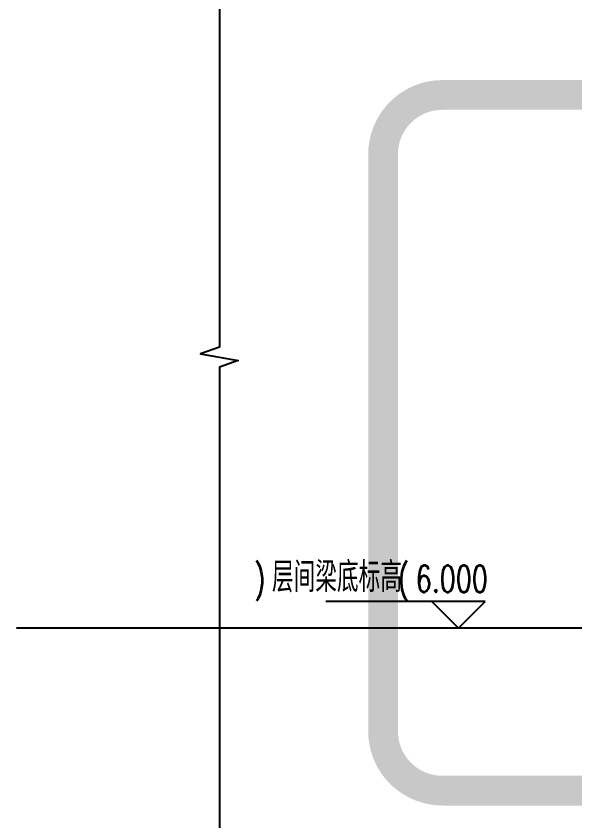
# Model space of a CAD drawing. Extents: x 220580 to 2027826, y -309201 to 71987.
# Drawn here: x 359054 to 360936, y -159927 to -157220 of the extents above; entities that cross this region are included whole.
import ezdxf

# ---------------------------------------------------------------- set-up
doc = ezdxf.new("R2010")
doc.units = 0
doc.linetypes.add('20剖面图$0$DOTE', pattern=[2.42, 2, -0.2, 0.02, -0.2])
doc.linetypes.add('DASH', pattern=[0.35, 0.25, -0.1])
for name, color, linetype in [('20剖面图$0$A-AXIS-DOTE', 14, '20剖面图$0$DOTE'), ('20剖面图$0$DIM_ELEV', 3, 'Continuous'), ('20剖面图$0$PUB_TEXT', 7, 'Continuous'), ('3符号', 173, 'Continuous'), ('3索引', 3, 'Continuous')]:
    doc.layers.add(name, color=color, linetype=linetype)
doc.styles.add('20剖面图$0$_TCH_DIM', font='SIMPLEX', dxfattribs={"bigfont": 'GBCBIG'})

msp = doc.modelspace()

# ---------------------------------------------------------------- linework, layer by layer
at = {"layer": '20剖面图$0$A-AXIS-DOTE'}
msp.add_line((362644.7, -159279.4), (359054.3, -159279.4), dxfattribs=at)
at = {"layer": '20剖面图$0$DIM_ELEV'}
for p, q in [((360633.9, -159189.4), (360097.5, -159189.4)), ((360543.9, -159279.4), (360453.9, -159189.4)), ((360543.9, -159279.4), (360633.9, -159189.4)), ((360844.2, -159279.4), (360453.9, -159279.4))]:
    msp.add_line(p, q, dxfattribs=at)
at = {"layer": '3符号'}
msp.add_lwpolyline([(359738.8, -149061), (359738.8, -158333.3), (359675.8, -158356.2), (359801.8, -158378.4), (359738.8, -158400.8), (359738.8, -167673)], dxfattribs=at)
at = {"layer": '3索引', "linetype": 'DASH', "ltscale": 1000, "const_width": 100, "elevation": 0}
msp.add_lwpolyline([(360489.9, -157485.1), (361990.2, -157485.1, -0.414214), (362190.2, -157685.1), (362190.2, -159625.8, -0.414214), (361990.2, -159825.8), (360489.9, -159825.8, -0.414214), (360289.9, -159625.8), (360289.9, -157685.1, -0.414214)], format="xyb", close=True, dxfattribs=at)

# ---------------------------------------------------------------- texts
at = {"layer": '20剖面图$0$PUB_TEXT', "style": '20剖面图$0$_TCH_DIM', "width": 0.705882}
for s, height, p in [(')', 89.2, (359855.6, -159157.9)), ('(', 89.2, (360339.9, -159157.9)), ('6.000', 89.25, (360399.9, -159157.9))]:
    msp.add_text(s, height=height, dxfattribs=at).set_placement(p)
at = {"layer": '20剖面图$0$PUB_TEXT', "style": '20剖面图$0$_TCH_DIM'}
msp.add_text('层间梁底标高', height=101.28, dxfattribs=at).set_placement((359915.9, -159157.9))

doc.saveas('drawing.dxf')
